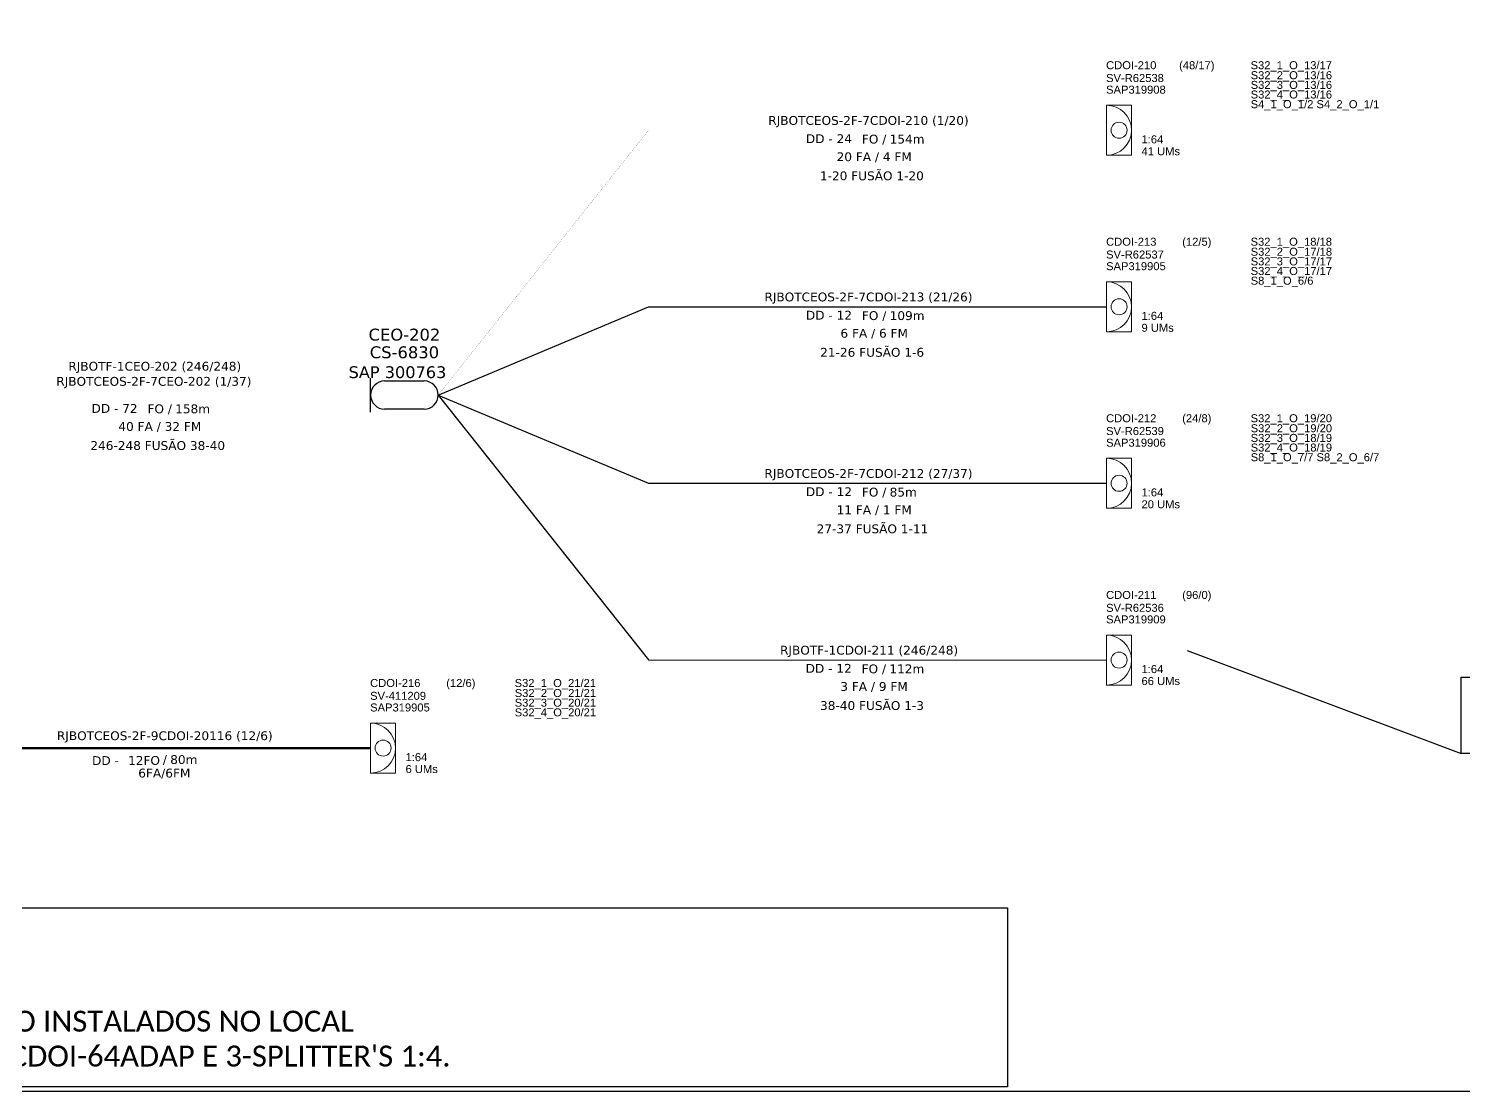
# Model space of a CAD drawing. Header units: millimetres. Extents: x 2479 to 4240, y 59 to 653.
# Drawn here: x 2658.4 to 2877.9, y 59.4 to 221.9 of the extents above; entities that cross this region are included whole.
import ezdxf
from ezdxf.enums import TextEntityAlignment as Align

# ---------------------------------------------------------------- set-up
doc = ezdxf.new("R2010")
doc.units = ezdxf.units.MM
doc.header["$LTSCALE"] = 0.1
doc.header["$MEASUREMENT"] = 0
for name, color, linetype, lineweight in [("20.0-LEGENDA DOS CDO'S", 1, 'Continuous', 0), ('20.1-CDO_INTERIOR', 1, 'Continuous', 0), ('40.1-ETIQUETAS', 1, 'Continuous', 20), ('Texto_Cabos', 1, 'Continuous', 20)]:
    doc.layers.add(name, color=color, linetype=linetype, lineweight=lineweight)
for name, color, linetype in [('20.4-CEO', 1, 'Continuous'), ('CD a instalar', 1, 'Continuous'), ('surveys', 7, 'Continuous')]:
    doc.layers.add(name, color=color, linetype=linetype)
doc.styles.add('ARIAL', font='arial.ttf')
doc.styles.add('siredit', font='verdana.ttf')
doc.styles.get("Standard").update_dxf_attribs({"font": 'arial.ttf'})
doc.styles.add('WMF-Calibri0', font='calibri.ttf')
doc.dimstyles.get("Standard").update_dxf_attribs({"dimtxt": 0.18, "dimasz": 0.18, "dimexe": 0.18, "dimexo": 0.0625, "dimgap": 0.09, "dimtad": 0, "dimtih": 1, "dimtoh": 1, "dimdec": 4, "dimzin": 0, "dimdsep": 46, "dimtxsty": 'Standard', "dimcen": 0.09, "dimadec": 0, "dimazin": 0, "dimtfac": 1, "dimtdec": 4, "dimtofl": 0, "dimtmove": 0, "dimatfit": 3, "dimfxl": 0, "dimtolj": 1, "dimtzin": 0, "dimarcsym": 0})

# ---------------------------------------------------------------- blocks, each defined once
blk = doc.blocks.new('Attributo_cabos')
at = {"layer": 'Texto_Cabos', "color": 0, "style": 'siredit'}
blk.add_text('FO /', height=1.5, dxfattribs=at).set_placement((1.49, -1.5), align=Align.MIDDLE_RIGHT)
at = {"layer": 'Texto_Cabos', "color": 0, "style": 'siredit', "flags": 1}
for tag, p in [('ID', (-0.57, 7.5)), ('N_CABOS_R_PRIMARIA', (-0.57, 4.5)), ('S/CORTE_R_PRIMARIA', (-0.57, -10.5)), ('FUSÃO_R_PRIMARIA', (-0.57, -13.5)), ('T_CABOS', (-0.57, -19.5))]:
    blk.add_attdef(tag, text='', height=1.5, dxfattribs=at).set_placement(p, align=Align.MIDDLE_CENTER)
at = {"layer": 'Texto_Cabos', "color": 0, "style": 'siredit'}
for tag, p in [('N_CABOS_001', (-16.32, 0.92)), ('FUSÃO_001', (-1.03, -8.25))]:
    blk.add_attdef(tag, p, '', height=1.5, dxfattribs=at)
blk.add_attdef('FIBRAS', text='', height=1.5, dxfattribs=at).set_placement((-4.34, -1.43), align=Align.MIDDLE_RIGHT)
blk.add_attdef('METROS', text='', height=1.5, dxfattribs=at).set_placement((2.05, -1.5), align=Align.MIDDLE_LEFT)
blk.add_attdef('FA/FM', text='', height=1.5, dxfattribs=at).set_placement((-0.57, -4.5), align=Align.MIDDLE_CENTER)
at = {"layer": 'Texto_Cabos', "color": 0, "style": 'siredit', "flags": 1}
blk.add_attdef('S/CORTE', text='', height=1.5, dxfattribs=at).set_placement((-0.57, -16.5), align=Align.CENTER)
blk = doc.blocks.new('CEO_UN')
at = {"layer": '20.4-CEO', "color": 0}
for p, q in [((-9.11, 2.39), (-2.39, 2.39)), ((-2.39, -2.39), (-9.11, -2.39))]:
    blk.add_line(p, q, dxfattribs=at)
blk.add_lwpolyline([(-11.5, -2.89), (-11.5, 2.89)], dxfattribs=at)
for centre, start, end in [((-9.11, 0), 90, 270), ((-2.39, 0), 270, 90)]:
    blk.add_arc(centre, 2.39, start, end, dxfattribs=at)
at = {"layer": '20.4-CEO', "color": 7, "style": 'siredit'}
for tag, height, p in [('NOME?', 2.03, (-5.75, 10.27)), ('LOCAL?', 2.03, (-5.75, 7.27)), ('TIPO?', 2, (-9.11, 3.89))]:
    blk.add_attdef(tag, text='', height=height, dxfattribs=at).set_placement(p, align=Align.MIDDLE_CENTER)
blk.add_attdef('FIBRAS_RESERVA', text='', height=2.03, dxfattribs=at).set_placement((-5.75, -3.97), align=Align.TOP_CENTER)
blk = doc.blocks.new('CDO_INTERIOR_TROCA')
at = {"layer": '20.1-CDO_INTERIOR', "color": 0, "lineweight": 18}
blk.add_lwpolyline([(4.25, -4.25), (4.25, 4.25), (0, 4.25), (0, -4.25)], close=True, dxfattribs=at)
blk.add_circle((2.13, 0), 1.36, dxfattribs=at)
blk.add_arc((0, 0), 4.25, 270, 90, dxfattribs=at)
at = {"layer": "20.0-LEGENDA DOS CDO'S", "color": 0, "style": 'ARIAL'}
for tag, p in [('CDO_N', (-0.08, 10.38)), ('SPLITER_1', (24.48, 10.38)), ('SPLITER_2', (24.5, 8.68)), ('SAP_ANTIGO', (-0.08, 6.23)), ('SURVEY', (-0.08, 8.2)), ('/_SAP_NOVO', (12.37, 6.23)), ('SPLITER_3', (24.5, 7.04)), ('SPLITER_4', (24.5, 5.4)), ('SPLITER_5', (24.5, 3.75)), ('1:XX', (5.94, -2.22)), ('UMS', (5.94, -4.24))]:
    blk.add_attdef(tag, p, '', height=1.36, dxfattribs=at)
blk.add_attdef('FIBRAS_UTILIZADAS', text='', height=1.36, dxfattribs=at).set_placement((15.34, 10.38), align=Align.CENTER)
blk = doc.blocks.new('ETIQUETA_RS5F')
at = {"layer": '40.1-ETIQUETAS', "color": 0, "style": 'siredit'}
blk.add_text('/', height=1.5, dxfattribs=at).set_placement((1.55, -1.95), align=Align.MIDDLE_RIGHT)
for tag, p in [('ETIQUETA_R_PRIMARIA', (1.18, 4.1)), ('ETIQUETA_R_SECUNDARIA', (1.18, 2.1)), ('F_ATIVAS/F_MORTAS', (1.11, -4.24))]:
    blk.add_attdef(tag, text='', height=1.5, dxfattribs=at).set_placement(p, align=Align.MIDDLE_CENTER)
for tag, p in [('TIPO_CABO', (-6.62, -2.12)), ('CAP_CABO', (0.37, -2.09))]:
    blk.add_attdef(tag, text='', height=1.5, dxfattribs=at).set_placement(p, align=Align.MIDDLE_RIGHT)
blk.add_attdef('METROS', text='', height=1.5, dxfattribs=at).set_placement((2.11, -1.95), align=Align.MIDDLE_LEFT)
for tag, p in [('FUSÃO_1', (0.82, -8.39)), ('FUSÃO_2', (0.82, -10.6)), ('FUSÃO_3', (0.82, -12.93)), ('FUSÃO_4', (0.82, -15.14)), ('FUSÃO_5', (0.82, -17.16))]:
    blk.add_attdef(tag, text='', height=1.5, dxfattribs=at).set_placement(p, align=Align.CENTER)

msp = doc.modelspace()

# ---------------------------------------------------------------- linework, layer by layer
for p, q in [((2479.2, 87.43), (2808.2, 87.43)), ((2808.2, 87.43), (2808.2, 60.09)), ((2808.2, 60.09), (2479.2, 60.09))]:
    msp.add_line(p, q)
msp.add_lwpolyline([(2478.56, 59.39), (3317.13, 59.39), (3317.13, 653.39), (2478.56, 653.39), (2478.56, 59.39)])
at = {"layer": 'CD a instalar', "color": 0, "linetype": 'Continuous'}
for p, q in [((2721.1, 165.89), (2753.28, 179.39)), ((2753.28, 179.39), (2823.36, 179.39)), ((2721.1, 165.89), (2753.28, 152.39)), ((2753.28, 152.39), (2823.36, 152.39))]:
    msp.add_line(p, q, dxfattribs=at)
at = {"layer": 'CD a instalar', "color": 5, "linetype": 'Continuous'}
for p, q in [((2721.1, 165.89), (2753.28, 125.39)), ((2753.28, 125.39), (2823.36, 125.35))]:
    msp.add_line(p, q, dxfattribs=at)
at = {"layer": 'CD a instalar', "color": 0, "linetype": 'Continuous', "const_width": 0.36}
msp.add_lwpolyline([(2603.56, 273.89), (2642.58, 111.89), (2710.75, 111.89)], dxfattribs=at)
at = {"layer": 'CD a instalar', "color": 5, "linetype": 'ByBlock', "const_width": 0.018}
msp.add_lwpolyline([(2603.56, 273.89), (2642.58, 165.89), (2710.75, 165.89)], dxfattribs=at)
at = {"layer": 'CD a instalar', "color": 0, "linetype": 'ByBlock', "const_width": 0.018}
msp.add_lwpolyline([(2721.1, 165.89), (2753.28, 206.39), (2823.36, 206.39)], dxfattribs=at)
at = {"layer": 'surveys', "color": 1}
msp.add_lwpolyline([(2877.6, 122.75), (3062.06, 122.75), (3062.06, 111.05), (2877.6, 111.05)], close=True, dxfattribs=at)

# ---------------------------------------------------------------- block references
at = {"color": 0}
ref = msp.add_blockref('CDO_INTERIOR_TROCA', (2823.36, 206.39), dxfattribs=dict(at, xscale=0.8999999999999772, yscale=0.8999999999999985, zscale=0.9))
ref.add_attrib('CDO_N', 'CDOI-210', (2823.29, 215.73), dxfattribs={"layer": "20.0-LEGENDA DOS CDO'S", "color": 0, "height": 1.224, "style": 'ARIAL'})
ref.add_attrib('FIBRAS_UTILIZADAS', '(48/17)', dxfattribs={"layer": "20.0-LEGENDA DOS CDO'S", "color": 0, "height": 1.224, "style": 'ARIAL'}).set_placement((2837.17, 215.73), align=Align.CENTER)
ref.add_attrib('SURVEY', 'SV-R62538', (2823.29, 213.77), dxfattribs={"layer": "20.0-LEGENDA DOS CDO'S", "color": 0, "height": 1.224, "style": 'ARIAL'})
ref.add_attrib('SAP_ANTIGO', 'SAP319908', (2823.29, 211.99), dxfattribs={"layer": "20.0-LEGENDA DOS CDO'S", "color": 0, "height": 1.224, "style": 'ARIAL'})
ref.add_attrib('1:XX', '1:64', (2828.71, 204.39), dxfattribs={"layer": "20.0-LEGENDA DOS CDO'S", "color": 0, "height": 1.224, "style": 'ARIAL'})
ref.add_attrib('UMS', '41 UMs', (2828.71, 202.57), dxfattribs={"layer": "20.0-LEGENDA DOS CDO'S", "color": 0, "height": 1.224, "style": 'ARIAL'})
ref.add_attrib('SPLITER_1', 'S32_1_O_13/17', (2845.4, 215.73), dxfattribs={"layer": "20.0-LEGENDA DOS CDO'S", "color": 0, "height": 1.2242, "style": 'ARIAL'})
ref.add_attrib('SPLITER_2', 'S32_2_O_13/16', (2845.41, 214.2), dxfattribs={"layer": "20.0-LEGENDA DOS CDO'S", "color": 0, "height": 1.2242, "style": 'ARIAL'})
ref.add_attrib('SPLITER_3', 'S32_3_O_13/16', (2845.41, 212.72), dxfattribs={"layer": "20.0-LEGENDA DOS CDO'S", "color": 0, "height": 1.2242, "style": 'ARIAL'})
ref.add_attrib('SPLITER_4', 'S32_4_O_13/16', (2845.41, 211.25), dxfattribs={"layer": "20.0-LEGENDA DOS CDO'S", "color": 0, "height": 1.2242, "style": 'ARIAL'})
ref.add_attrib('SPLITER_5', 'S4_1_O_1/2 S4_2_O_1/1  ', (2845.41, 209.77), dxfattribs={"layer": "20.0-LEGENDA DOS CDO'S", "color": 0, "height": 1.2242, "style": 'ARIAL'})
ref = msp.add_blockref('CDO_INTERIOR_TROCA', (2823.36, 179.39), dxfattribs=dict(at, xscale=0.8999999999999772, yscale=0.8999999999999985, zscale=0.9))
ref.add_attrib('CDO_N', 'CDOI-213', (2823.29, 188.73), dxfattribs={"layer": "20.0-LEGENDA DOS CDO'S", "color": 0, "height": 1.224, "style": 'ARIAL'})
ref.add_attrib('FIBRAS_UTILIZADAS', '(12/5)', dxfattribs={"layer": "20.0-LEGENDA DOS CDO'S", "color": 0, "height": 1.224, "style": 'ARIAL'}).set_placement((2837.17, 188.73), align=Align.CENTER)
ref.add_attrib('SURVEY', 'SV-R62537', (2823.29, 186.77), dxfattribs={"layer": "20.0-LEGENDA DOS CDO'S", "color": 0, "height": 1.224, "style": 'ARIAL'})
ref.add_attrib('SAP_ANTIGO', 'SAP319905', (2823.29, 184.99), dxfattribs={"layer": "20.0-LEGENDA DOS CDO'S", "color": 0, "height": 1.224, "style": 'ARIAL'})
ref.add_attrib('1:XX', '1:64', (2828.71, 177.39), dxfattribs={"layer": "20.0-LEGENDA DOS CDO'S", "color": 0, "height": 1.224, "style": 'ARIAL'})
ref.add_attrib('UMS', '9 UMs', (2828.71, 175.57), dxfattribs={"layer": "20.0-LEGENDA DOS CDO'S", "color": 0, "height": 1.224, "style": 'ARIAL'})
ref.add_attrib('SPLITER_1', 'S32_1_O_18/18', (2845.4, 188.73), dxfattribs={"layer": "20.0-LEGENDA DOS CDO'S", "color": 0, "height": 1.2242, "style": 'ARIAL'})
ref.add_attrib('SPLITER_2', 'S32_2_O_17/18', (2845.41, 187.2), dxfattribs={"layer": "20.0-LEGENDA DOS CDO'S", "color": 0, "height": 1.2242, "style": 'ARIAL'})
ref.add_attrib('SPLITER_3', 'S32_3_O_17/17', (2845.41, 185.72), dxfattribs={"layer": "20.0-LEGENDA DOS CDO'S", "color": 0, "height": 1.2242, "style": 'ARIAL'})
ref.add_attrib('SPLITER_4', 'S32_4_O_17/17', (2845.41, 184.25), dxfattribs={"layer": "20.0-LEGENDA DOS CDO'S", "color": 0, "height": 1.2242, "style": 'ARIAL'})
ref.add_attrib('SPLITER_5', 'S8_1_O_6/6   ', (2845.41, 182.77), dxfattribs={"layer": "20.0-LEGENDA DOS CDO'S", "color": 0, "height": 1.2242, "style": 'ARIAL'})
ref = msp.add_blockref('CDO_INTERIOR_TROCA', (2823.36, 152.39), dxfattribs=dict(at, xscale=0.8999999999999772, yscale=0.8999999999999985, zscale=0.9))
ref.add_attrib('CDO_N', 'CDOI-212', (2823.29, 161.73), dxfattribs={"layer": "20.0-LEGENDA DOS CDO'S", "color": 0, "height": 1.224, "style": 'ARIAL'})
ref.add_attrib('FIBRAS_UTILIZADAS', '(24/8)', dxfattribs={"layer": "20.0-LEGENDA DOS CDO'S", "color": 0, "height": 1.224, "style": 'ARIAL'}).set_placement((2837.17, 161.73), align=Align.CENTER)
ref.add_attrib('SURVEY', 'SV-R62539', (2823.29, 159.77), dxfattribs={"layer": "20.0-LEGENDA DOS CDO'S", "color": 0, "height": 1.224, "style": 'ARIAL'})
ref.add_attrib('SAP_ANTIGO', 'SAP319906', (2823.29, 157.99), dxfattribs={"layer": "20.0-LEGENDA DOS CDO'S", "color": 0, "height": 1.224, "style": 'ARIAL'})
ref.add_attrib('1:XX', '1:64', (2828.71, 150.39), dxfattribs={"layer": "20.0-LEGENDA DOS CDO'S", "color": 0, "height": 1.224, "style": 'ARIAL'})
ref.add_attrib('UMS', '20 UMs', (2828.71, 148.57), dxfattribs={"layer": "20.0-LEGENDA DOS CDO'S", "color": 0, "height": 1.224, "style": 'ARIAL'})
ref.add_attrib('SPLITER_1', 'S32_1_O_19/20', (2845.4, 161.73), dxfattribs={"layer": "20.0-LEGENDA DOS CDO'S", "color": 0, "height": 1.2242, "style": 'ARIAL'})
ref.add_attrib('SPLITER_2', 'S32_2_O_19/20', (2845.41, 160.2), dxfattribs={"layer": "20.0-LEGENDA DOS CDO'S", "color": 0, "height": 1.2242, "style": 'ARIAL'})
ref.add_attrib('SPLITER_3', 'S32_3_O_18/19', (2845.41, 158.72), dxfattribs={"layer": "20.0-LEGENDA DOS CDO'S", "color": 0, "height": 1.2242, "style": 'ARIAL'})
ref.add_attrib('SPLITER_4', 'S32_4_O_18/19', (2845.41, 157.25), dxfattribs={"layer": "20.0-LEGENDA DOS CDO'S", "color": 0, "height": 1.2242, "style": 'ARIAL'})
ref.add_attrib('SPLITER_5', 'S8_1_O_7/7 S8_2_O_6/7  ', (2845.41, 155.77), dxfattribs={"layer": "20.0-LEGENDA DOS CDO'S", "color": 0, "height": 1.2242, "style": 'ARIAL'})
at = {"color": 5}
ref = msp.add_blockref('CDO_INTERIOR_TROCA', (2823.36, 125.35), dxfattribs=dict(at, xscale=0.8999999999999772, yscale=0.8999999999999985, zscale=0.9))
ref.add_attrib('CDO_N', 'CDOI-211', (2823.29, 134.7), dxfattribs={"layer": "20.0-LEGENDA DOS CDO'S", "color": 0, "height": 1.224, "style": 'ARIAL'})
ref.add_attrib('FIBRAS_UTILIZADAS', '(96/0)', dxfattribs={"layer": "20.0-LEGENDA DOS CDO'S", "color": 0, "height": 1.224, "style": 'ARIAL'}).set_placement((2837.17, 134.7), align=Align.CENTER)
ref.add_attrib('SURVEY', 'SV-R62536', (2823.29, 132.73), dxfattribs={"layer": "20.0-LEGENDA DOS CDO'S", "color": 0, "height": 1.224, "style": 'ARIAL'})
ref.add_attrib('SAP_ANTIGO', 'SAP319909', (2823.29, 130.96), dxfattribs={"layer": "20.0-LEGENDA DOS CDO'S", "color": 0, "height": 1.224, "style": 'ARIAL'})
ref.add_attrib('1:XX', '1:64', (2828.71, 123.36), dxfattribs={"layer": "20.0-LEGENDA DOS CDO'S", "color": 0, "height": 1.224, "style": 'ARIAL'})
ref.add_attrib('UMS', '66 UMs', (2828.71, 121.53), dxfattribs={"layer": "20.0-LEGENDA DOS CDO'S", "color": 0, "height": 1.224, "style": 'ARIAL'})
at = {"color": 0}
ref = msp.add_blockref('CDO_INTERIOR_TROCA', (2710.75, 111.89), dxfattribs=dict(at, xscale=0.8999999999999772, yscale=0.8999999999999985, zscale=0.9))
ref.add_attrib('CDO_N', 'CDOI-216', (2710.68, 121.23), dxfattribs={"layer": "20.0-LEGENDA DOS CDO'S", "color": 0, "height": 1.224, "style": 'ARIAL'})
ref.add_attrib('FIBRAS_UTILIZADAS', '(12/6)', dxfattribs={"layer": "20.0-LEGENDA DOS CDO'S", "color": 0, "height": 1.224, "style": 'ARIAL'}).set_placement((2724.56, 121.23), align=Align.CENTER)
ref.add_attrib('SURVEY', 'SV-411209', (2710.68, 119.27), dxfattribs={"layer": "20.0-LEGENDA DOS CDO'S", "color": 0, "height": 1.224, "style": 'ARIAL'})
ref.add_attrib('SAP_ANTIGO', 'SAP319905', (2710.68, 117.49), dxfattribs={"layer": "20.0-LEGENDA DOS CDO'S", "color": 0, "height": 1.224, "style": 'ARIAL'})
ref.add_attrib('1:XX', '1:64', (2716.1, 109.89), dxfattribs={"layer": "20.0-LEGENDA DOS CDO'S", "color": 0, "height": 1.224, "style": 'ARIAL'})
ref.add_attrib('UMS', '6 UMs', (2716.1, 108.07), dxfattribs={"layer": "20.0-LEGENDA DOS CDO'S", "color": 0, "height": 1.224, "style": 'ARIAL'})
ref.add_attrib('SPLITER_1', 'S32_1_O_21/21', (2732.79, 121.23), dxfattribs={"layer": "20.0-LEGENDA DOS CDO'S", "color": 0, "height": 1.2242, "style": 'ARIAL'})
ref.add_attrib('SPLITER_2', 'S32_2_O_21/21', (2732.8, 119.7), dxfattribs={"layer": "20.0-LEGENDA DOS CDO'S", "color": 0, "height": 1.2242, "style": 'ARIAL'})
ref.add_attrib('SPLITER_3', 'S32_3_O_20/21', (2732.8, 118.22), dxfattribs={"layer": "20.0-LEGENDA DOS CDO'S", "color": 0, "height": 1.2242, "style": 'ARIAL'})
ref.add_attrib('SPLITER_4', 'S32_4_O_20/21', (2732.8, 116.74), dxfattribs={"layer": "20.0-LEGENDA DOS CDO'S", "color": 0, "height": 1.2242, "style": 'ARIAL'})
at = {"layer": '20.4-CEO', "color": 5}
ref = msp.add_blockref('CEO_UN', (2721.1, 165.89), dxfattribs=dict(at, xscale=0.8999999999999772, yscale=0.8999999999999985, zscale=0.9))
ref.add_attrib('NOME?', 'CEO-202', dxfattribs={"color": 7, "height": 1.825, "style": 'siredit'}).set_placement((2715.93, 175.13), align=Align.MIDDLE_CENTER)
ref.add_attrib('LOCAL?', 'CS-6830', dxfattribs={"color": 7, "height": 1.825, "style": 'siredit'}).set_placement((2715.93, 172.43), align=Align.MIDDLE_CENTER)
ref.add_attrib('TIPO?', '     SAP 300763', dxfattribs={"color": 7, "height": 1.8, "style": 'siredit'}).set_placement((2712.9, 169.39), align=Align.MIDDLE_CENTER)
at = {"layer": '40.1-ETIQUETAS', "color": 0}
ref = msp.add_blockref('Attributo_cabos', (2788.32, 206.39), dxfattribs=dict(at, xscale=0.8999999999999772, yscale=0.8999999999999985, zscale=0.9))
ref.add_attrib('N_CABOS_001', 'RJBOTCEOS-2F-7CDOI-210 (1/20)', (2771.6, 207.22), dxfattribs={"layer": 'Texto_Cabos', "color": 0, "height": 1.35, "style": 'siredit'})
ref.add_attrib('FUSÃO_001', '1-20 FUSÃO 1-20', (2779.5, 198.75), dxfattribs={"layer": 'Texto_Cabos', "color": 0, "height": 1.35, "style": 'siredit'})
ref.add_attrib('FA/FM', '20 FA / 4 FM', dxfattribs={"layer": 'Texto_Cabos', "color": 0, "height": 1.35, "style": 'siredit'}).set_placement((2787.81, 202.34), align=Align.MIDDLE_CENTER)
ref.add_attrib('FIBRAS', 'DD - 24', dxfattribs={"layer": 'Texto_Cabos', "color": 0, "height": 1.35, "style": 'siredit'}).set_placement((2784.41, 205.1), align=Align.MIDDLE_RIGHT)
ref.add_attrib('METROS', '154m', dxfattribs={"layer": 'Texto_Cabos', "color": 0, "height": 1.35, "style": 'siredit'}).set_placement((2790.17, 205.04), align=Align.MIDDLE_LEFT)
ref = msp.add_blockref('Attributo_cabos', (2788.32, 179.39), dxfattribs=dict(at, xscale=0.8999999999999772, yscale=0.8999999999999985, zscale=0.9))
ref.add_attrib('N_CABOS_001', 'RJBOTCEOS-2F-7CDOI-213 (21/26)', (2771.01, 180.22), dxfattribs={"layer": 'Texto_Cabos', "color": 0, "height": 1.35, "style": 'siredit'})
ref.add_attrib('FUSÃO_001', '21-26 FUSÃO 1-6', (2779.54, 171.75), dxfattribs={"layer": 'Texto_Cabos', "color": 0, "height": 1.35, "style": 'siredit'})
ref.add_attrib('FA/FM', '6 FA / 6 FM', dxfattribs={"layer": 'Texto_Cabos', "color": 0, "height": 1.35, "style": 'siredit'}).set_placement((2787.81, 175.34), align=Align.MIDDLE_CENTER)
ref.add_attrib('FIBRAS', 'DD - 12', dxfattribs={"layer": 'Texto_Cabos', "color": 0, "height": 1.35, "style": 'siredit'}).set_placement((2784.41, 178.1), align=Align.MIDDLE_RIGHT)
ref.add_attrib('METROS', '109m', dxfattribs={"layer": 'Texto_Cabos', "color": 0, "height": 1.35, "style": 'siredit'}).set_placement((2790.17, 178.04), align=Align.MIDDLE_LEFT)
at = {"layer": '40.1-ETIQUETAS', "color": 5}
ref = msp.add_blockref('Attributo_cabos', (2679.01, 165.13), dxfattribs=dict(at, xscale=0.8999999999999772, yscale=0.8999999999999985, zscale=0.9))
ref.add_attrib('N_CABOS_001', 'RJBOTF-1CEO-202 (246/248)', (2664.5, 169.62), dxfattribs={"layer": 'Texto_Cabos', "color": 0, "height": 1.35, "style": 'siredit'})
ref.add_attrib('FUSÃO_001', '246-248 FUSÃO 38-40', (2667.87, 157.49), dxfattribs={"layer": 'Texto_Cabos', "color": 0, "height": 1.35, "style": 'siredit'})
ref.add_attrib('FA/FM', '40 FA / 32 FM', dxfattribs={"layer": 'Texto_Cabos', "color": 0, "height": 1.35, "style": 'siredit'}).set_placement((2678.5, 161.08), align=Align.MIDDLE_CENTER)
ref.add_attrib('FIBRAS', 'DD - 72', dxfattribs={"layer": 'Texto_Cabos', "color": 0, "height": 1.35, "style": 'siredit'}).set_placement((2675.1, 163.84), align=Align.MIDDLE_RIGHT)
ref.add_attrib('METROS', '158m', dxfattribs={"layer": 'Texto_Cabos', "color": 0, "height": 1.35, "style": 'siredit'}).set_placement((2680.85, 163.78), align=Align.MIDDLE_LEFT)
ref.add_attrib('N_CABOS_002', 'RJBOTCEOS-2F-7CEO-202 (1/37)', (2662.66, 167.31), dxfattribs={"layer": 'Texto_Cabos', "color": 0, "height": 1.35, "style": 'siredit'})
at = {"layer": '40.1-ETIQUETAS', "color": 0}
ref = msp.add_blockref('Attributo_cabos', (2788.32, 152.39), dxfattribs=dict(at, xscale=0.8999999999999772, yscale=0.8999999999999985, zscale=0.9))
ref.add_attrib('N_CABOS_001', 'RJBOTCEOS-2F-7CDOI-212 (27/37)', (2771.01, 153.22), dxfattribs={"layer": 'Texto_Cabos', "color": 0, "height": 1.35, "style": 'siredit'})
ref.add_attrib('FUSÃO_001', '27-37 FUSÃO 1-11', (2779, 144.75), dxfattribs={"layer": 'Texto_Cabos', "color": 0, "height": 1.35, "style": 'siredit'})
ref.add_attrib('FA/FM', '11 FA / 1 FM', dxfattribs={"layer": 'Texto_Cabos', "color": 0, "height": 1.35, "style": 'siredit'}).set_placement((2787.81, 148.34), align=Align.MIDDLE_CENTER)
ref.add_attrib('FIBRAS', 'DD - 12', dxfattribs={"layer": 'Texto_Cabos', "color": 0, "height": 1.35, "style": 'siredit'}).set_placement((2784.41, 151.1), align=Align.MIDDLE_RIGHT)
ref.add_attrib('METROS', '85m', dxfattribs={"layer": 'Texto_Cabos', "color": 0, "height": 1.35, "style": 'siredit'}).set_placement((2790.17, 151.04), align=Align.MIDDLE_LEFT)
at = {"layer": '40.1-ETIQUETAS', "color": 5}
ref = msp.add_blockref('Attributo_cabos', (2788.28, 125.36), dxfattribs=dict(at, xscale=0.8999999999999772, yscale=0.8999999999999985, zscale=0.9))
ref.add_attrib('N_CABOS_001', 'RJBOTF-1CDOI-211 (246/248)', (2773.4, 126.19), dxfattribs={"layer": 'Texto_Cabos', "color": 0, "height": 1.35, "style": 'siredit'})
ref.add_attrib('FUSÃO_001', '38-40 FUSÃO 1-3', (2779.52, 117.72), dxfattribs={"layer": 'Texto_Cabos', "color": 0, "height": 1.35, "style": 'siredit'})
ref.add_attrib('FA/FM', '3 FA / 9 FM', dxfattribs={"layer": 'Texto_Cabos', "color": 0, "height": 1.35, "style": 'siredit'}).set_placement((2787.78, 121.31), align=Align.MIDDLE_CENTER)
ref.add_attrib('FIBRAS', 'DD - 12', dxfattribs={"layer": 'Texto_Cabos', "color": 0, "height": 1.35, "style": 'siredit'}).set_placement((2784.37, 124.08), align=Align.MIDDLE_RIGHT)
ref.add_attrib('METROS', '112m', dxfattribs={"layer": 'Texto_Cabos', "color": 0, "height": 1.35, "style": 'siredit'}).set_placement((2790.13, 124.01), align=Align.MIDDLE_LEFT)
at = {"layer": '40.1-ETIQUETAS', "color": 0}
ref = msp.add_blockref('ETIQUETA_RS5F', (2678.19, 111.89), dxfattribs=dict(at, xscale=0.8999999999999772, yscale=0.8999999999999985, zscale=0.9))
ref.add_attrib('ETIQUETA_R_SECUNDARIA', 'RJBOTCEOS-2F-9CDOI-20116 (12/6)', dxfattribs={"color": 0, "height": 1.35, "style": 'siredit'}).set_placement((2679.26, 113.78), align=Align.MIDDLE_CENTER)
ref.add_attrib('TIPO_CABO', 'DD -', dxfattribs={"color": 0, "height": 1.35, "style": 'siredit'}).set_placement((2672.24, 109.98), align=Align.MIDDLE_RIGHT)
ref.add_attrib('CAP_CABO', '12FO', dxfattribs={"color": 0, "height": 1.35, "style": 'siredit'}).set_placement((2678.52, 110), align=Align.MIDDLE_RIGHT)
ref.add_attrib('METROS', '80m', dxfattribs={"color": 0, "height": 1.35, "style": 'siredit'}).set_placement((2680.09, 110.13), align=Align.MIDDLE_LEFT)
ref.add_attrib('F_ATIVAS/F_MORTAS', '6FA/6FM', dxfattribs={"color": 0, "height": 1.35, "style": 'siredit'}).set_placement((2679.19, 108.07), align=Align.MIDDLE_CENTER)

# ---------------------------------------------------------------- texts
at = {"color": 7, "insert": (2483.05, 77.05), "char_height": 3.2, "width": 527.0747, "attachment_point": 1, "style": 'WMF-Calibri0'}
msp.add_mtext("Medidas das caixas internas =  Largura x Altura x Profundidade (cm)\\P{\\C1;1) FOI INFORMADO NO LEVANTAMENTO QUE O CABO DE 12F E A CDOI-96ADAP ESTÃO INSTALADOS NO LOCAL\\PMAS SEM ACESSO AO INTERIOR DA CDOI, CASO NECESSÁRIO SERÁ QUANTIFICADO 1-CDOI-64ADAP E 3-SPLITTER'S 1:4.}", dxfattribs=at)

# ---------------------------------------------------------------- leaders
at = {"layer": 'surveys', "color": 1}
msp.add_leader([(2835.72, 126.84), (2877.6, 111.05)], dimstyle='Standard', override={"dimgap": 0.09, "dimtad": 0}, dxfattribs=at)

doc.saveas('drawing.dxf')
